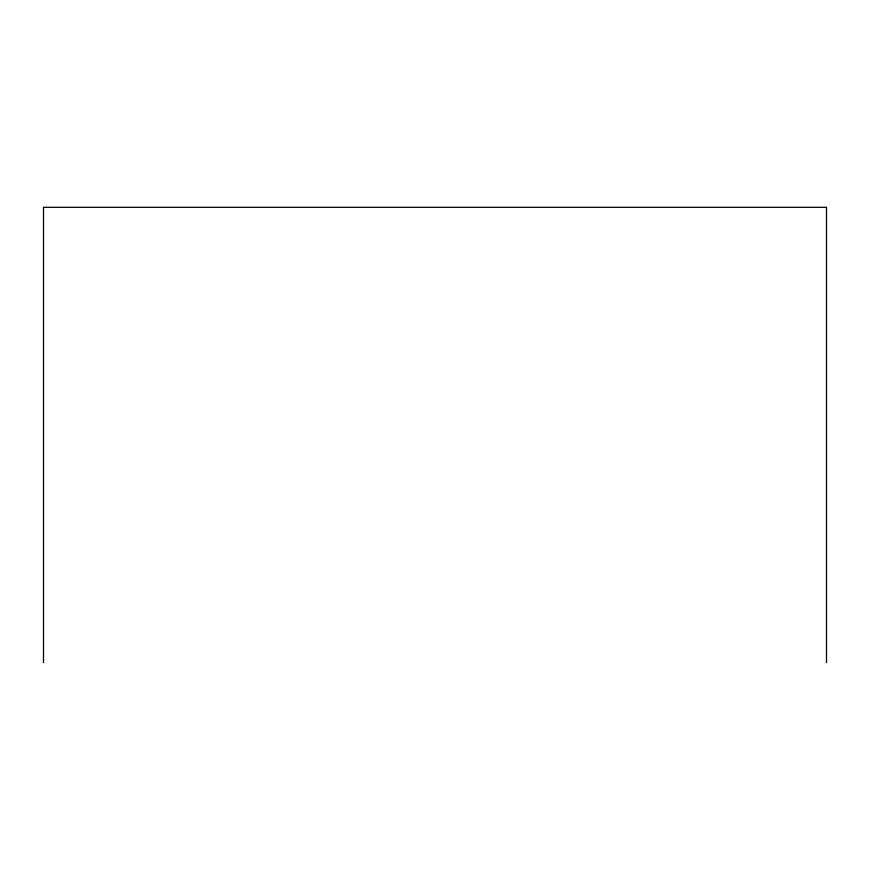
<?xml version="1.0" encoding="UTF-8"?>
<svg xmlns="http://www.w3.org/2000/svg" width="870" height="870" viewBox="0 0 870 870"><rect width="100%" height="100%" fill="white"/><g stroke="black" fill="none" stroke-linecap="round" stroke-linejoin="round"><path stroke-width="1.3" d="M826.5 662.69L826.5 207.31L43.5 207.31L43.5 662.69"/></g></svg>
